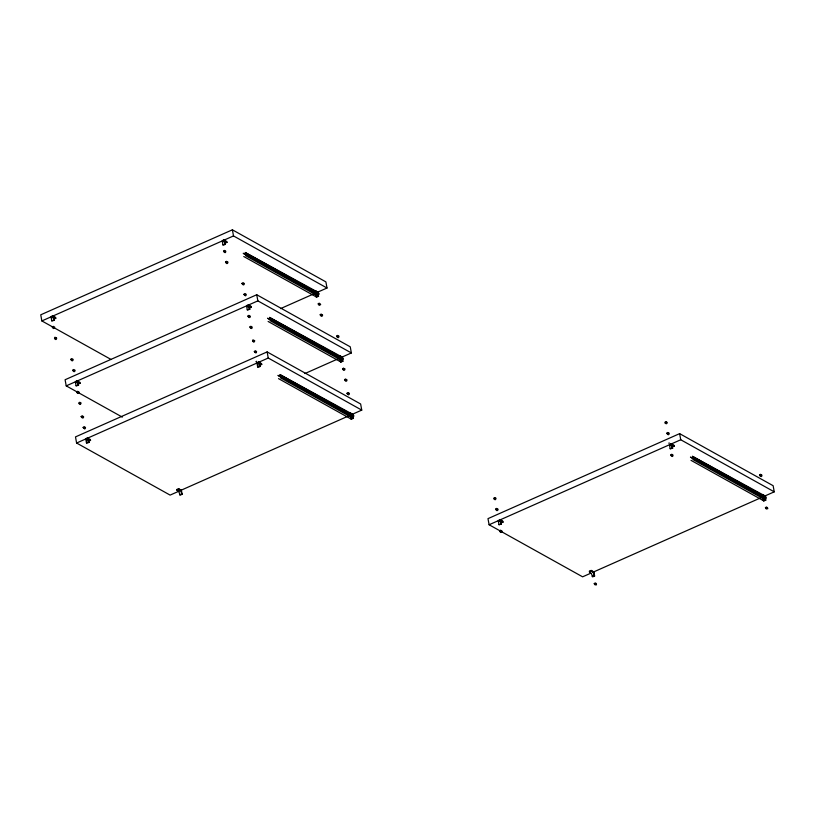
<?xml version="1.0" encoding="UTF-8"?>
<svg xmlns="http://www.w3.org/2000/svg" width="815" height="815" viewBox="0 0 815 815"><rect width="100%" height="100%" fill="white"/><g stroke="black" fill="none" stroke-linecap="round" stroke-linejoin="round"><path stroke-width="1.22" d="M75.622 381.797C75.897 384.415 78.637 380.381 76.152 380.992M86.013 438.959C86.115 441.384 89.029 438.032 86.757 438.052M222.464 240.934C222.964 243.726 225.388 239.019 222.811 240.272M257.204 363.032C257.479 365.65 260.219 361.615 257.744 362.227M314.172 291.841C312.919 290.711 317.279 290.873 315.099 291.811M761.618 495.703C759.712 494.807 764.613 494.501 762.341 495.632M55.002 317.453L54.259 317.045M673.434 445.347L671.978 445.102M179.29 489.428L177.415 489.499M339.458 356.746L340.12 356.216L339.356 355.921M349.35 413.979L350.46 413.276L348.616 413.572M71.7 359.894C71.771 362.787 74.786 358.457 72.107 359.283M242.89 283.956C242.962 286.86 245.977 282.53 243.308 283.345M244.877 294.847C245.447 298.046 247.617 292.453 244.969 294.612M248.83 316.627C248.504 318.879 251.713 316.627 249.859 315.823M253.282 341.118C253.76 344.276 255.839 339.02 253.883 340.833C252.069 343.584 252.069 338.184 253.913 340.364M496.559 509.66C496.447 512.36 499.677 508.743 497.181 508.937M593.758 573.088L593.381 571.967M669.777 444.521C669.502 447.455 672.945 443.503 670.236 443.951M53.372 327.386C53.087 330.768 56.51 325.827 53.515 327.172M73.768 370.54C73.482 373.932 76.905 368.991 73.91 370.336M77.731 392.321C77.435 395.703 80.858 390.772 77.873 392.107M764.908 497.496C766.681 495.021 766.752 500.053 764.867 498.199M250.898 327.273C252.956 325.063 252.324 330.167 250.775 327.987M226.112 241.648L225.46 241.118M89.66 439.672L88.509 439.224M255.9 361.738L256.633 361.289M317.443 293.757L317.656 292.453L316.719 292.32M352.528 415.548C354.25 413.674 354.281 417.952 352.467 416.659M79.85 402.997C82.804 401.622 79.442 406.308 79.972 403.598C81.245 400.562 76.753 403.619 79.595 403.883M84.302 427.498C86.757 425.909 84.862 430.829 84.027 428.181M337.787 336.238C340.232 334.649 338.337 339.57 337.502 336.921M494.817 498.332C497.771 496.956 494.41 501.653 494.95 498.933C496.223 495.897 491.72 498.953 494.573 499.228M500.756 531.003C503.212 529.414 501.317 534.324 500.481 531.675M79.137 382.622L78.617 381.98M247.159 305.207C249.472 303.883 247.78 308.437 246.813 306.104M226.865 261.961C229.3 261.014 227.008 265.333 226.417 262.817M321.518 314.682C323.698 313.663 322.088 317.819 321.079 315.762M343.899 368.726C346.324 367.779 344.032 372.098 343.441 369.582M345.876 379.617C347.618 378.608 347.078 382.133 345.611 381.074M348.351 393.227C350.776 392.28 348.484 396.589 347.893 394.073M666.191 422.241C669.278 421.701 664.928 425.593 666.283 422.791C666.965 419.868 663.074 423.27 665.763 423.291M668.168 433.122C670.602 432.174 668.31 436.494 667.719 433.977M760.843 474.951C762.596 473.943 762.056 477.468 760.589 476.418M591.374 571.478C593.025 570.235 588.532 570.928 590.417 571.631M51.803 316.057L52.883 316.597L51.916 317.769L51.019 316.75L51.732 320.845L54.167 320.305L53.902 318.777A1.936 0.835 66.6 0 1 54.656 317.646L55.797 318.288L53.882 319.113L53.729 318.257M341.067 357.255L342.147 357.795L340.976 358.936M668.728 443.146L669.38 443.044M280.554 308.62L327.009 288.011L325.898 281.888L232.387 229.81L40.75 314.804L41.86 320.937L52.863 327.06M41.86 320.937L233.498 235.932L327.009 288.011M304.902 373.555L351.367 352.946L350.246 346.823L256.735 294.745L65.098 379.739L66.219 385.872L122.321 417.117M66.219 385.872L246.242 306.022M248.565 304.993L257.856 300.878L351.367 352.946M267.126 351.907L75.489 436.901L76.6 443.024L170.111 495.102L361.748 410.108L360.637 403.985L267.126 351.907L268.237 358.03L361.748 410.108M76.6 443.024L268.237 358.03M593.065 572.191L774.25 491.832L773.14 485.709L679.629 433.641L487.991 518.635L489.102 524.758L582.613 576.826L590.743 573.22M489.102 524.758L680.739 439.764L774.25 491.832M350.99 414.978L352.589 414.275L353.303 418.38L351.377 419.205L278.506 378.618M763.492 496.712L765.091 496.009L765.794 500.104L763.879 500.94L763.095 499.106A1.936 0.835 66.6 0 0 761.76 496.824L690.448 457.113L762.076 496.233M223.819 240.13L226.845 241.505L226.998 242.35L225.072 243.186M52.618 316.057L55.654 317.432L55.797 318.288M222.923 244.918L225.368 244.378L222.923 244.918L222.22 240.822M51.732 320.845L54.167 320.305M248.168 305.065L251.203 306.44L251.346 307.286L249.431 308.121L249.278 307.265M76.977 380.992L80.002 382.367L80.155 383.223L78.23 384.048M247.271 309.853L249.716 309.313L247.271 309.853L246.568 305.757M76.08 385.78L78.525 385.24L76.08 385.78L75.377 381.685M315.14 290.67L315.293 291.526L313.368 292.361L313.225 291.505L315.14 290.67L317.85 292.188L318.553 296.283L316.638 297.108L243.767 256.521M313.734 291.811L243.216 253.292L314.519 292.993A1.936 0.835 66.6 0 1 315.853 295.285L316.118 296.823L318.033 295.988L317.769 294.46A1.936 0.835 66.6 0 0 316.434 292.167L245.132 252.456L317.85 292.188L316.251 292.891L314.61 291.892M258.559 362.227L261.584 363.592L261.737 364.448L259.812 365.283M87.358 438.154L90.394 439.519L90.536 440.375L88.621 441.21L88.478 440.355M257.662 367.015L260.107 366.475L257.662 367.015L256.959 362.92M86.472 442.942L88.906 442.402L86.472 442.942L85.769 438.847M339.498 355.615L337.573 356.44L337.726 357.296L339.641 356.461L339.498 355.615L342.208 357.123L342.911 361.218L340.986 362.054L268.115 321.456M339.682 356.664L342.208 357.123L269.48 317.392L340.792 357.102A1.936 0.835 66.6 0 1 342.127 359.395L342.392 360.933L340.466 361.758L340.201 360.22A1.936 0.835 66.6 0 0 338.867 357.928L267.565 318.227L338.082 356.746M349.88 412.767L347.964 413.602L348.107 414.448L350.032 413.623L349.88 412.767L352.589 414.275L349.9 413.083M176.763 489.53L178.689 488.694L181.399 490.212L182.102 494.308L180.186 495.133L179.402 493.309A1.936 0.835 66.6 0 0 178.057 491.017L176.763 489.53L178.577 490.538M176.916 490.386L178.831 489.55L179.983 490.192A1.936 0.835 66.6 0 1 181.317 492.484L182.102 494.308M179.657 494.848L181.582 494.012M671.051 443.951L674.087 445.326L674.239 446.182L672.314 447.007M499.86 519.878L502.896 521.254L503.038 522.109L501.123 522.935L500.97 522.079M670.164 448.739L672.609 448.199L670.164 448.739L669.461 444.644M498.963 524.677L501.408 524.137L498.963 524.677L498.26 520.571M762.382 494.501L760.466 495.326L760.609 496.182L762.534 495.357L762.382 494.501L765.091 496.009L762.392 494.817M591.191 570.429L589.265 571.254L590.559 572.751A1.936 0.835 66.6 0 1 591.894 575.033L592.678 576.867L594.604 576.032L593.901 571.936L591.191 570.429L592.485 571.916A1.936 0.835 66.6 0 1 593.819 574.208L594.604 576.032M589.418 572.11L591.333 571.284M763.36 500.644L765.275 499.819L765.01 498.281A1.936 0.835 66.6 0 0 763.675 495.989L692.373 456.278L765.091 496.009M592.159 576.572L594.084 575.747M249.92 306.868L250.572 306.348L249.808 306.053M260.301 364.03L260.943 363.622L260.433 363.215M500.787 521.029L502.264 521.162M55.889 337.746C54.055 335.576 54.045 340.976 55.858 338.215C57.539 336.31 56.225 341.485 55.216 338.745M82.702 416.312C84.556 415.833 83.222 419.195 82.121 417.728M339.111 355.951L338.225 356.41L338.724 356.817M318.247 294.826C320.947 293.787 317.015 291.79 317.728 294.561M351.662 414.315L352.528 414.957L351.571 416.129M499.249 519.787C501.113 519.552 499.452 522.761 498.546 521.142M764.164 496.05L765.03 496.681L764.073 497.853M319.959 303.608L320.672 304.637L319.286 305.248M315.323 291.729L317.534 292.32L315.751 291.332M762.565 495.551L764.765 496.152L762.993 495.153M350.073 413.826L352.274 414.417L350.491 413.419M767.404 507.429L767.812 508.692L766.406 508.906M596.213 583.357L596.478 584.834L595.215 584.834M315.161 290.996L317.85 292.188M339.509 355.931L342.208 357.123M352.589 414.275L279.871 374.554L351.173 414.264A1.936 0.835 66.6 0 1 352.508 416.547L352.773 418.085L350.858 418.92L350.593 417.382A1.936 0.835 66.6 0 0 349.258 415.09L277.956 375.379L348.474 413.908M674.239 446.182L673.088 445.54A1.936 0.835 66.6 0 0 672.344 446.671M692.923 459.517L765.794 500.104M691.008 460.343L763.879 500.94M226.998 242.35L225.847 241.719A1.936 0.835 66.6 0 0 225.103 242.839M313.225 291.505L315.028 292.514M245.682 255.696L318.553 296.283M251.346 307.286L250.205 306.654A1.936 0.835 66.6 0 0 249.451 307.775L249.716 309.313M270.04 320.631L342.911 361.218M261.737 364.448L260.586 363.806A1.936 0.835 66.6 0 0 259.842 364.937M280.431 377.783L353.303 418.38M503.038 522.109L501.897 521.468A1.936 0.835 66.6 0 0 501.144 522.598L501.408 524.137M55.063 328.282L111.166 359.527M80.155 383.223L79.004 382.581A1.936 0.835 66.6 0 0 78.26 383.712M90.536 440.375L89.395 439.743A1.936 0.835 66.6 0 0 88.641 440.864L88.906 442.402M340.11 356.267L341.882 357.255M679.629 433.641L680.739 439.764M256.735 294.745L257.856 300.878M232.387 229.81L233.498 235.932M672.171 446.151L672.609 448.199M671.377 443.818L672.08 447.914M500.186 519.746L500.889 523.841M340.639 359.996L340.986 362.054M316.281 295.061L316.638 297.108M259.669 364.427L260.107 366.475M258.875 362.084L259.588 366.19M248.494 304.922L249.196 309.028M224.93 242.33L225.368 244.378M224.135 239.987L224.838 244.093M178.689 488.694L178.831 489.55M87.684 438.012L88.387 442.117M78.087 383.193L78.525 385.24M77.293 380.86L77.996 384.955M52.944 315.925L53.647 320.02M86.726 441.699A1.936 0.835 66.6 0 1 86.818 440.66M257.917 365.772A1.936 0.835 66.6 0 1 257.958 364.845M341.954 358.855C343.298 361.86 344.073 355.748 341.954 358.855M52.343 327.09C53.209 330.36 54.799 324.309 52.343 327.09M70.762 359.364C71.628 362.634 73.218 356.583 70.762 359.364M72.739 370.255C73.605 373.525 75.194 367.473 72.739 370.255M76.692 392.025C77.568 395.306 79.157 389.244 76.692 392.025M81.143 416.526C82.02 419.796 83.609 413.745 81.143 416.526M83.13 427.417C83.996 430.687 85.585 424.635 83.13 427.417M223.534 251.163C224.41 254.433 226 248.381 223.534 251.163M224.482 251.682C225.347 254.963 226.937 248.901 224.482 251.682M225.521 262.053C226.387 265.323 227.976 259.272 225.521 262.053M241.953 283.437C242.829 286.707 244.418 280.655 241.953 283.437M243.93 294.327C244.806 297.597 246.395 291.546 243.93 294.327M247.892 316.098C248.758 319.368 250.348 313.317 247.892 316.098M249.869 326.988C250.745 330.258 252.324 324.207 249.869 326.988M254.321 351.489C255.197 354.759 256.776 348.698 254.321 351.489M255.258 352.009C256.134 355.279 257.713 349.228 255.258 352.009M318.196 303.883C319.062 307.153 320.652 301.102 318.196 303.883M320.173 314.763C321.039 318.033 322.628 311.982 320.173 314.763M336.605 336.157C337.481 339.427 339.071 333.376 336.605 336.157M342.545 368.818C343.41 372.088 345 366.037 342.545 368.818M344.521 379.698C345.397 382.979 346.986 376.917 344.521 379.698M346.996 393.309C347.862 396.579 349.452 390.528 346.996 393.309M495.622 509.141C496.498 512.411 498.087 506.36 495.622 509.141M499.585 530.922C500.451 534.192 502.04 528.13 499.585 530.922M594.237 583.632C595.103 586.902 596.692 580.851 594.237 583.632M666.823 433.213C667.689 436.483 669.278 430.432 666.823 433.213M670.776 454.984C671.652 458.254 673.241 452.203 670.776 454.984M671.713 455.514C672.589 458.784 674.178 452.733 671.713 455.514M759.499 475.043C760.364 478.313 761.954 472.262 759.499 475.043M765.428 507.704C766.304 510.974 767.893 504.923 765.428 507.704"/></g></svg>
